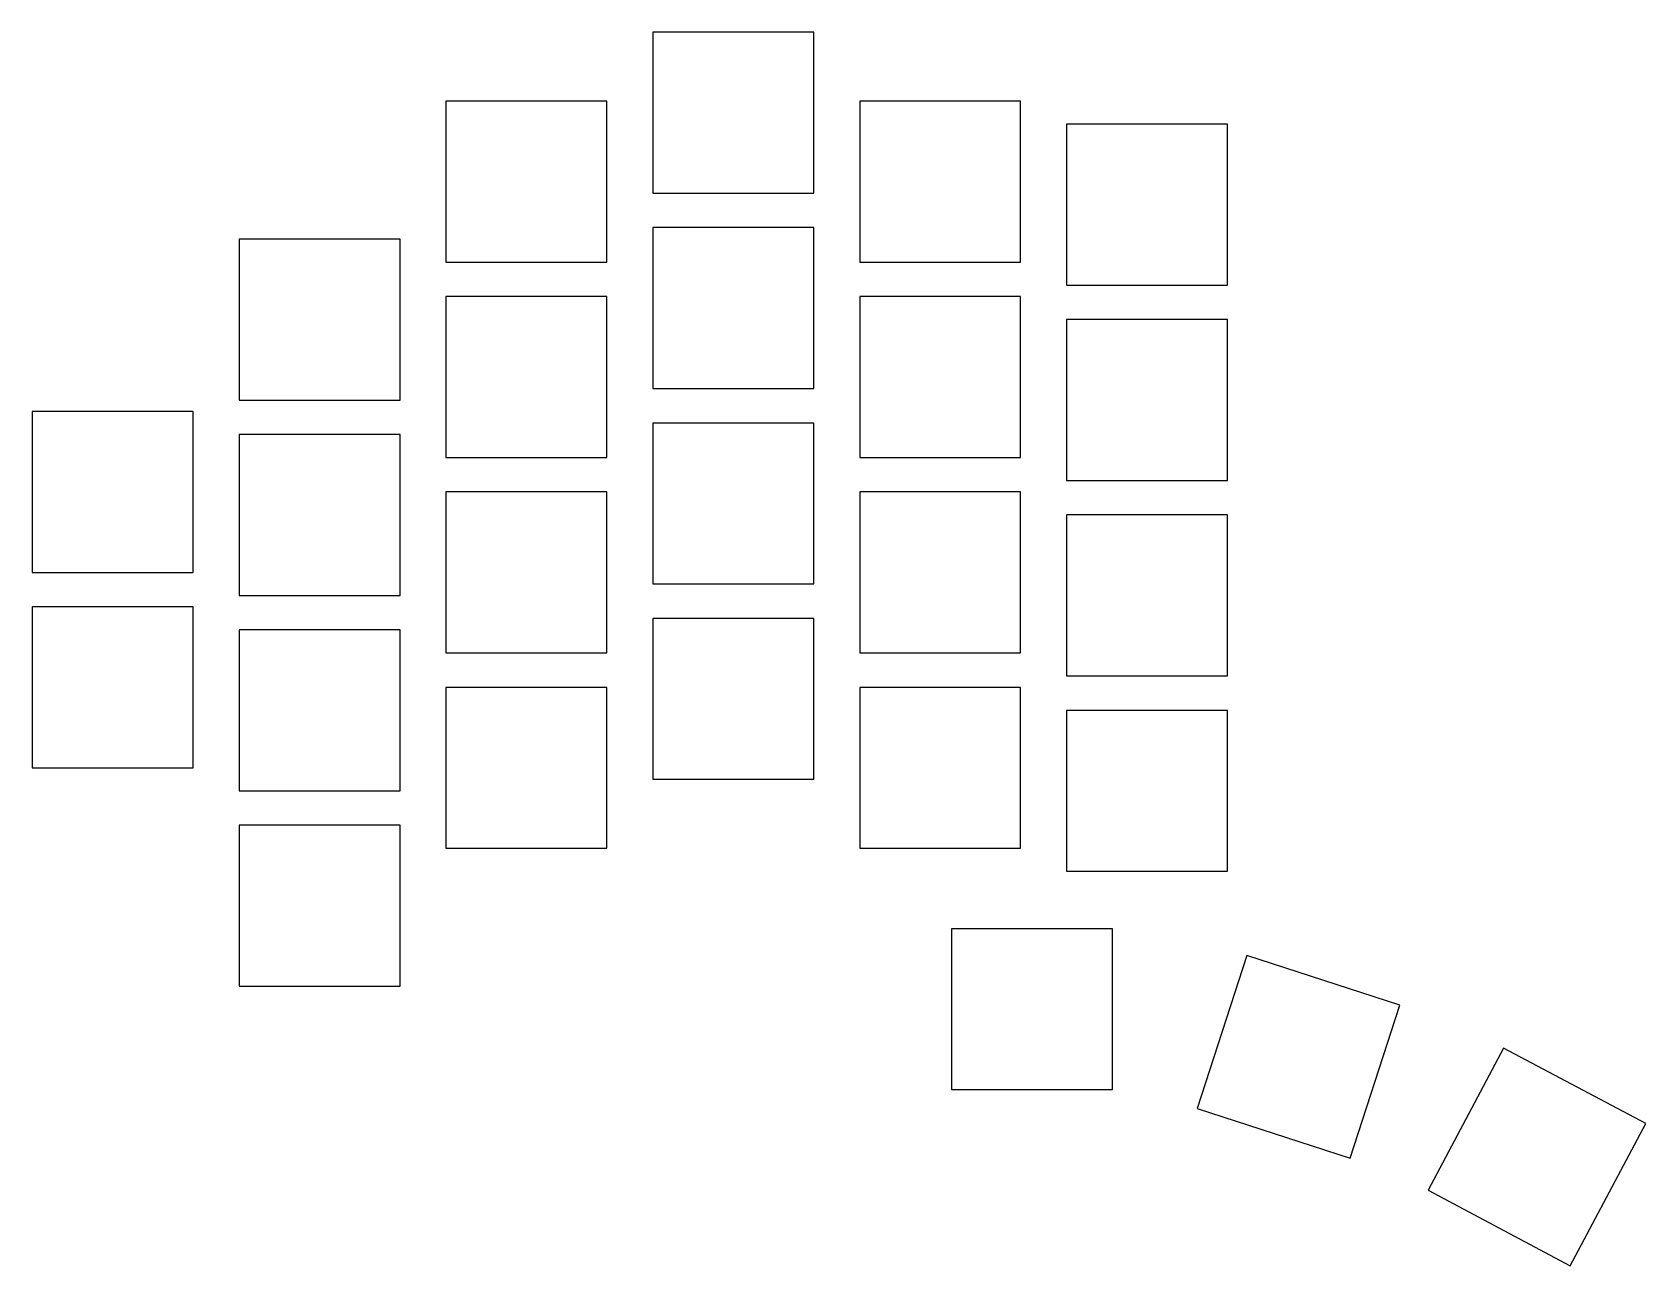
# Model space of a CAD drawing. Header units: millimetres. Extents: x 75 to 215, y -181 to -74.
import ezdxf

# ---------------------------------------------------------------- set-up
doc = ezdxf.new("R2010")
doc.units = ezdxf.units.MM

msp = doc.modelspace()

# ---------------------------------------------------------------- linework, layer by layer
for p, q in [((143, -74), (129, -74)), ((129, -74), (129, -88)), ((143, -88), (143, -74)), ((125, -80), (111, -80)), ((111, -80), (111, -94)), ((125, -94), (125, -80)), ((161, -80), (147, -80)), ((147, -80), (147, -94)), ((161, -94), (161, -80)), ((179, -82), (165, -82)), ((165, -82), (165, -96)), ((179, -96), (179, -82)), ((129, -88), (143, -88)), ((143, -91), (129, -91)), ((129, -91), (129, -105)), ((143, -105), (143, -91)), ((107, -92), (93, -92)), ((93, -92), (93, -106)), ((107, -106), (107, -92)), ((111, -94), (125, -94)), ((147, -94), (161, -94)), ((165, -96), (179, -96)), ((125, -97), (111, -97)), ((111, -97), (111, -111)), ((125, -111), (125, -97)), ((161, -97), (147, -97)), ((147, -97), (147, -111)), ((161, -111), (161, -97)), ((179, -99), (165, -99)), ((165, -99), (165, -113)), ((179, -113), (179, -99)), ((129, -105), (143, -105)), ((93, -106), (107, -106)), ((89, -107), (75, -107)), ((75, -107), (75, -121)), ((89, -121), (89, -107)), ((143, -108), (129, -108)), ((129, -108), (129, -122)), ((143, -122), (143, -108)), ((107, -109), (93, -109)), ((93, -109), (93, -123)), ((107, -123), (107, -109)), ((111, -111), (125, -111)), ((147, -111), (161, -111)), ((165, -113), (179, -113)), ((125, -114), (111, -114)), ((111, -114), (111, -128)), ((125, -128), (125, -114)), ((161, -114), (147, -114)), ((147, -114), (147, -128)), ((161, -128), (161, -114)), ((179, -116), (165, -116)), ((165, -116), (165, -130)), ((179, -130), (179, -116)), ((75, -121), (89, -121)), ((129, -122), (143, -122)), ((93, -123), (107, -123)), ((89, -124), (75, -124)), ((75, -124), (75, -138)), ((89, -138), (89, -124)), ((107, -126), (93, -126)), ((93, -126), (93, -140)), ((107, -140), (107, -126)), ((143, -125), (129, -125)), ((129, -125), (129, -139)), ((143, -139), (143, -125)), ((111, -128), (125, -128)), ((147, -128), (161, -128)), ((165, -130), (179, -130)), ((125, -131), (111, -131)), ((111, -131), (111, -145)), ((125, -145), (125, -131)), ((161, -131), (147, -131)), ((147, -131), (147, -145)), ((161, -145), (161, -131)), ((179, -133), (165, -133)), ((165, -133), (165, -147)), ((179, -147), (179, -133)), ((75, -138), (89, -138)), ((93, -140), (107, -140)), ((129, -139), (143, -139)), ((107, -143), (93, -143)), ((93, -143), (93, -157)), ((107, -157), (107, -143)), ((111, -145), (125, -145)), ((147, -145), (161, -145)), ((165, -147), (179, -147)), ((169, -152), (155, -152)), ((155, -152), (155, -166)), ((169, -166), (169, -152)), ((180.7, -154.33), (176.37, -167.64)), ((194.01, -158.65), (180.7, -154.33)), ((93, -157), (107, -157)), ((189.69, -171.97), (194.01, -158.65)), ((203.03, -162.39), (196.46, -174.75)), ((215.4, -168.96), (203.03, -162.39)), ((155, -166), (169, -166)), ((176.37, -167.64), (189.69, -171.97)), ((208.82, -181.32), (215.4, -168.96)), ((196.46, -174.75), (208.82, -181.32))]:
    msp.add_line(p, q)

doc.saveas('drawing.dxf')
